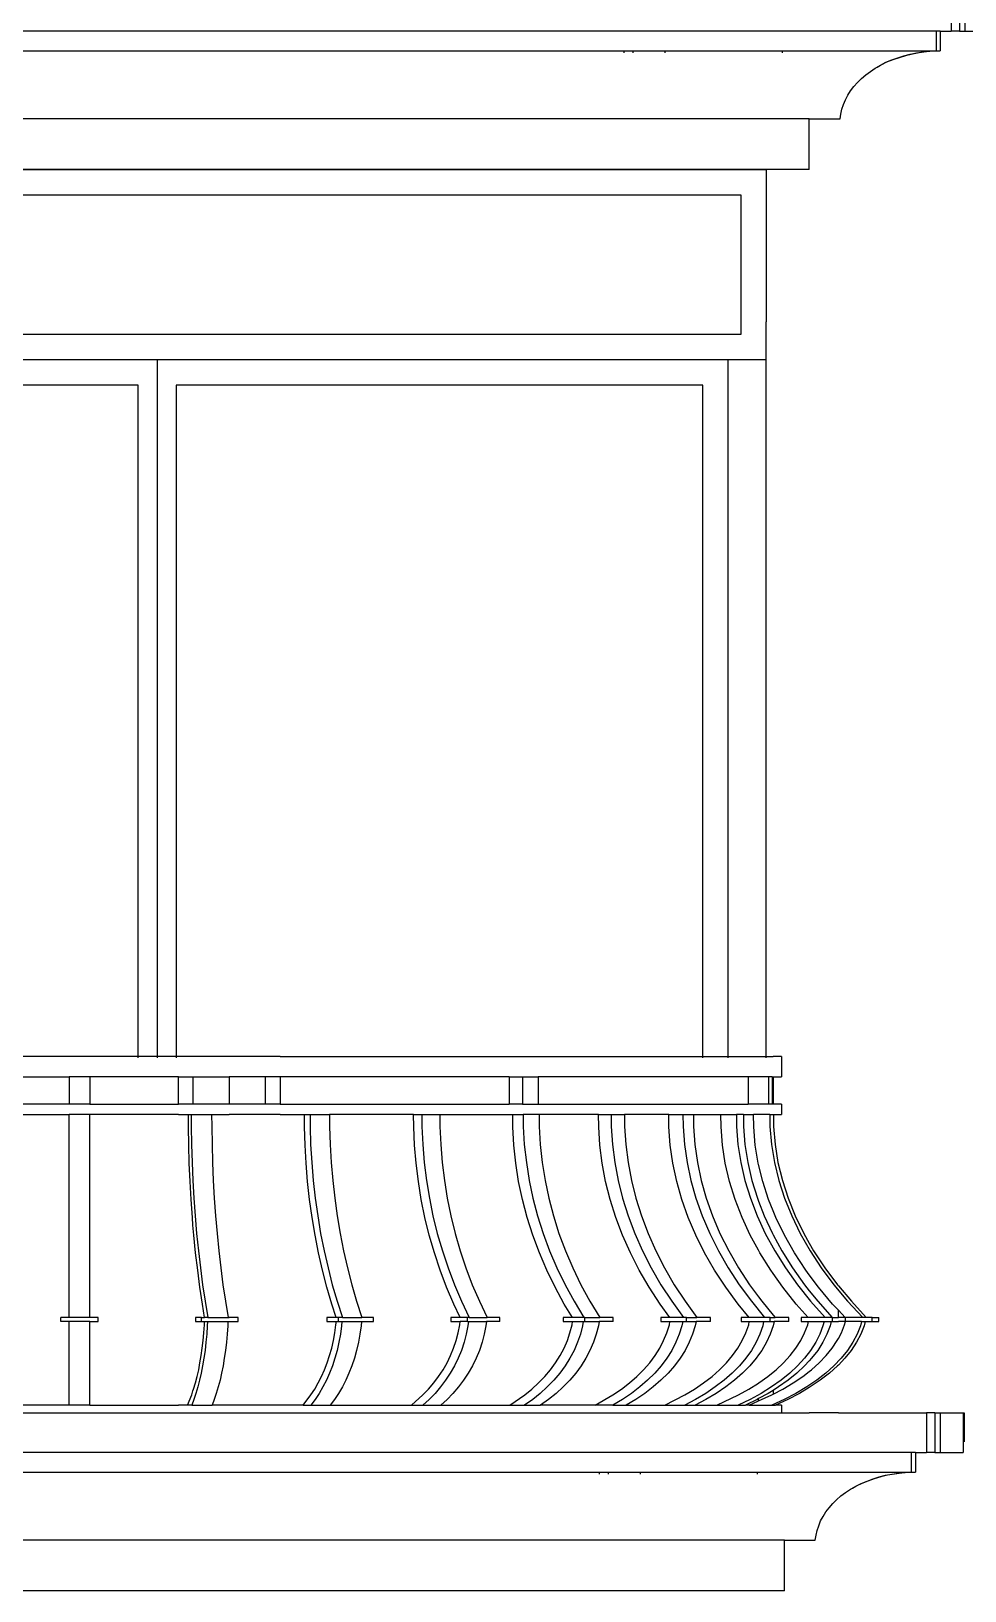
# Model space of a CAD drawing. Header units: inches. Extents: x -2812 to 9774, y -15726 to -746.
# Drawn here: x 3278.6 to 3352.2, y -9245.2 to -9122.3 of the extents above; entities that cross this region are included whole.
import ezdxf

# ---------------------------------------------------------------- set-up
doc = ezdxf.new("R2010")
doc.units = ezdxf.units.IN
doc.header["$LTSCALE"] = 17
doc.header["$MEASUREMENT"] = 0
doc.layers.add('OUTLINE', color=1, linetype='Continuous', lineweight=25)

# ---------------------------------------------------------------- blocks, each defined once
blk = doc.blocks.new('DFDFD')
at = {"layer": 'OUTLINE', "color": 143, "true_color": 0x7aafdf}
for p, q in [((-7795, -3309), (-7699, -3309)), ((-7795, -3321), (-7795, -3309)), ((-7699, -3309), (-7699, -3321)), ((-7793, -3311), (-7701, -3311)), ((-7793, -3322), (-7793, -3311)), ((-7701, -3311), (-7701, -3322)), ((-7701, -3322), (-7793, -3322)), ((-7702, -3324), (-7795, -3324)), ((-7699, -3324), (-7795, -3324)), ((-7792, -3324), (-7792, -3379)), ((-7747, -3324), (-7747, -3379)), ((-7702, -3379), (-7702, -3324)), ((-7748.5, -3326), (-7795, -3326)), ((-7775.5, -3326), (-7790, -3326)), ((-7790, -3326), (-7790, -3379)), ((-7748.5, -3379), (-7748.5, -3326)), ((-7704, -3326), (-7745.5, -3326)), ((-7745.5, -3326), (-7745.5, -3379)), ((-7704, -3379), (-7704, -3326))]:
    blk.add_line(p, q, dxfattribs=at)
at = {"layer": 'OUTLINE', "color": 7}
for p, q in [((-7795, -3321), (-7795, -3379)), ((-7699, -3379), (-7699, -3321))]:
    blk.add_line(p, q, dxfattribs=at)
blk = doc.blocks.new('fdfdgfddf')
for p, q in [((-3138.79, -2792.92), (-3176.5, -2792.92)), ((-3137.65, -2792.92), (-3138.79, -2792.92)), ((-3134.79, -2792.92), (-3137.65, -2792.92)), ((-3131.93, -2792.92), (-3134.79, -2792.92)), ((-3130.79, -2792.92), (-3131.93, -2792.92)), ((-3130.79, -2792.92), (-3093.08, -2792.92)), ((-3093.08, -2792.92), (-3091.94, -2792.92)), ((-3091.27, -2792.92), (-3091.94, -2792.92)), ((-3091.27, -2792.92), (-3091.27, -2794.54)), ((-3176.5, -2794.54), (-3147.41, -2794.54)), ((-3147.41, -2794.54), (-3147.41, -2796.68)), ((-3145.78, -2794.54), (-3147.41, -2794.54)), ((-3145.78, -2794.54), (-3145.78, -2796.68)), ((-3138.79, -2794.54), (-3145.78, -2794.54)), ((-3138.79, -2796.68), (-3138.79, -2794.54)), ((-3138.79, -2794.54), (-3137.65, -2794.54)), ((-3137.65, -2794.54), (-3137.65, -2796.68)), ((-3137.65, -2794.54), (-3134.79, -2794.54)), ((-3134.79, -2794.54), (-3134.79, -2796.68)), ((-3131.93, -2794.54), (-3134.79, -2794.54)), ((-3131.93, -2796.68), (-3131.93, -2794.54)), ((-3130.79, -2794.54), (-3131.93, -2794.54)), ((-3130.79, -2794.54), (-3130.79, -2796.68)), ((-3112.74, -2794.54), (-3130.79, -2794.54)), ((-3112.74, -2794.54), (-3112.74, -2796.68)), ((-3112.74, -2794.54), (-3111.69, -2794.54)), ((-3111.69, -2794.54), (-3111.69, -2796.68)), ((-3111.69, -2794.54), (-3110.44, -2794.54)), ((-3110.44, -2794.54), (-3110.44, -2796.68)), ((-3093.91, -2794.54), (-3110.44, -2794.54)), ((-3093.91, -2794.54), (-3093.91, -2796.68)), ((-3092.3, -2794.54), (-3093.91, -2794.54)), ((-3092.3, -2794.54), (-3092.3, -2796.68)), ((-3092.02, -2794.54), (-3092.3, -2794.54)), ((-3092.02, -2794.54), (-3092.02, -2796.68)), ((-3092.02, -2794.54), (-3091.94, -2794.54)), ((-3091.94, -2794.54), (-3091.94, -2796.68)), ((-3091.94, -2794.54), (-3091.27, -2794.54)), ((-3147.41, -2796.68), (-3176.5, -2796.68)), ((-3145.78, -2796.68), (-3147.41, -2796.68)), ((-3145.78, -2796.68), (-3138.79, -2796.68)), ((-3137.65, -2796.68), (-3138.79, -2796.68)), ((-3134.79, -2796.68), (-3137.65, -2796.68)), ((-3131.93, -2796.68), (-3134.79, -2796.68)), ((-3130.79, -2796.68), (-3131.93, -2796.68)), ((-3130.79, -2796.68), (-3112.74, -2796.68)), ((-3111.69, -2796.68), (-3112.74, -2796.68)), ((-3111.69, -2796.68), (-3110.44, -2796.68)), ((-3110.44, -2796.68), (-3093.91, -2796.68)), ((-3092.3, -2796.68), (-3093.91, -2796.68)), ((-3092.02, -2796.68), (-3092.3, -2796.68)), ((-3091.94, -2796.68), (-3092.02, -2796.68)), ((-3091.27, -2796.68), (-3091.94, -2796.68)), ((-3091.27, -2796.68), (-3091.27, -2797.5)), ((-3155.19, -2797.5), (-3147.41, -2797.5)), ((-3147.41, -2813.49), (-3147.41, -2797.5)), ((-3145.78, -2797.5), (-3147.41, -2797.5)), ((-3145.78, -2813.49), (-3145.78, -2797.5)), ((-3138.79, -2797.5), (-3145.78, -2797.5)), ((-3138.79, -2797.5), (-3138.01, -2797.5)), ((-3138.01, -2798.47), (-3138.01, -2797.5)), ((-3138.01, -2797.5), (-3137.78, -2797.5)), ((-3137.98, -2799.91), (-3138.01, -2798.47)), ((-3137.78, -2797.5), (-3137.78, -2798.45)), ((-3137.78, -2797.5), (-3136.18, -2797.5)), ((-3137.78, -2798.45), (-3137.76, -2799.87)), ((-3136.18, -2797.5), (-3136.17, -2798.45)), ((-3136.18, -2797.5), (-3134.79, -2797.5)), ((-3136.17, -2798.45), (-3136.15, -2799.87)), ((-3131.93, -2797.5), (-3134.79, -2797.5)), ((-3130.79, -2797.5), (-3131.93, -2797.5)), ((-3130.79, -2797.5), (-3128.86, -2797.5)), ((-3128.86, -2798.47), (-3128.86, -2797.5)), ((-3128.86, -2797.5), (-3128.42, -2797.5)), ((-3128.82, -2799.91), (-3128.86, -2798.47)), ((-3128.42, -2797.5), (-3128.42, -2798.45)), ((-3128.42, -2797.5), (-3126.89, -2797.5)), ((-3128.42, -2798.45), (-3128.38, -2799.87)), ((-3126.89, -2797.5), (-3126.88, -2798.45)), ((-3120.26, -2797.5), (-3126.89, -2797.5)), ((-3126.88, -2798.45), (-3126.84, -2799.87)), ((-3120.25, -2798.47), (-3120.26, -2797.5)), ((-3120.26, -2797.5), (-3119.61, -2797.5)), ((-3120.19, -2799.91), (-3120.25, -2798.47)), ((-3119.61, -2797.5), (-3119.61, -2798.45)), ((-3119.61, -2797.5), (-3118.2, -2797.5)), ((-3119.61, -2798.45), (-3119.54, -2799.87)), ((-3118.2, -2797.5), (-3118.19, -2798.45)), ((-3118.2, -2797.5), (-3112.45, -2797.5)), ((-3118.19, -2798.45), (-3118.13, -2799.87)), ((-3112.45, -2798.47), (-3112.45, -2797.5)), ((-3112.45, -2797.5), (-3111.62, -2797.5)), ((-3112.37, -2799.91), (-3112.45, -2798.47)), ((-3111.62, -2797.5), (-3111.62, -2798.45)), ((-3110.37, -2797.5), (-3111.62, -2797.5)), ((-3111.62, -2798.45), (-3111.54, -2799.87)), ((-3110.37, -2797.5), (-3110.36, -2798.45)), ((-3105.69, -2797.5), (-3110.37, -2797.5)), ((-3110.36, -2798.45), (-3110.29, -2799.87)), ((-3105.68, -2798.47), (-3105.69, -2797.5)), ((-3105.69, -2797.5), (-3104.69, -2797.5)), ((-3105.58, -2799.91), (-3105.68, -2798.47)), ((-3104.69, -2797.5), (-3104.69, -2798.45)), ((-3104.69, -2797.5), (-3103.64, -2797.5)), ((-3104.69, -2798.45), (-3104.59, -2799.87)), ((-3103.64, -2797.5), (-3103.64, -2798.45)), ((-3100.16, -2797.5), (-3103.64, -2797.5)), ((-3103.64, -2798.45), (-3103.54, -2799.87)), ((-3100.15, -2798.47), (-3100.16, -2797.5)), ((-3100.16, -2797.5), (-3099.04, -2797.5)), ((-3100.05, -2799.91), (-3100.15, -2798.47)), ((-3099.04, -2797.5), (-3099.03, -2798.45)), ((-3099.04, -2797.5), (-3098.22, -2797.5)), ((-3099.03, -2798.45), (-3098.92, -2799.87)), ((-3098.22, -2797.5), (-3098.22, -2798.45)), ((-3098.22, -2797.5), (-3096.05, -2797.5)), ((-3098.22, -2798.45), (-3098.11, -2799.87)), ((-3096.04, -2798.47), (-3096.05, -2797.5)), ((-3096.05, -2797.5), (-3094.83, -2797.5)), ((-3095.92, -2799.91), (-3096.04, -2798.47)), ((-3094.83, -2797.5), (-3094.82, -2798.45)), ((-3094.27, -2797.5), (-3094.83, -2797.5)), ((-3094.82, -2798.45), (-3094.71, -2799.87)), ((-3094.27, -2797.5), (-3094.26, -2798.45)), ((-3094.27, -2797.5), (-3093.47, -2797.5)), ((-3094.26, -2798.45), (-3094.15, -2799.87)), ((-3093.46, -2798.47), (-3093.47, -2797.5)), ((-3092.19, -2797.5), (-3093.47, -2797.5)), ((-3093.34, -2799.91), (-3093.46, -2798.47)), ((-3092.19, -2797.5), (-3092.19, -2798.45)), ((-3092.19, -2797.5), (-3091.91, -2797.5)), ((-3092.19, -2798.45), (-3092.06, -2799.87)), ((-3091.91, -2797.5), (-3091.27, -2797.5)), ((-3091.91, -2797.5), (-3091.9, -2798.45)), ((-3091.9, -2798.45), (-3091.78, -2799.87)), ((-3137.76, -2799.87), (-3137.72, -2801.29)), ((-3136.15, -2799.87), (-3136.11, -2801.29)), ((-3128.38, -2799.87), (-3128.29, -2801.29)), ((-3126.84, -2799.87), (-3126.76, -2801.29)), ((-3119.54, -2799.87), (-3119.43, -2801.29)), ((-3118.13, -2799.87), (-3118.01, -2801.29)), ((-3111.54, -2799.87), (-3111.38, -2801.29)), ((-3110.29, -2799.87), (-3110.13, -2801.29)), ((-3104.59, -2799.87), (-3104.41, -2801.29)), ((-3103.54, -2799.87), (-3103.36, -2801.29)), ((-3098.92, -2799.87), (-3098.72, -2801.29)), ((-3098.11, -2799.87), (-3097.9, -2801.29)), ((-3094.71, -2799.87), (-3094.48, -2801.29)), ((-3094.15, -2799.87), (-3093.93, -2801.29)), ((-3092.06, -2799.87), (-3091.83, -2801.29)), ((-3091.78, -2799.87), (-3091.55, -2801.29)), ((-3137.94, -2801.34), (-3137.98, -2799.91)), ((-3128.74, -2801.34), (-3128.82, -2799.91)), ((-3120.07, -2801.34), (-3120.19, -2799.91)), ((-3112.21, -2801.34), (-3112.37, -2799.91)), ((-3105.4, -2801.34), (-3105.58, -2799.91)), ((-3099.84, -2801.34), (-3100.05, -2799.91)), ((-3095.7, -2801.34), (-3095.92, -2799.91)), ((-3093.1, -2801.34), (-3093.34, -2799.91)), ((-3137.88, -2802.77), (-3137.94, -2801.34)), ((-3137.72, -2801.29), (-3137.66, -2802.7)), ((-3136.11, -2801.29), (-3136.05, -2802.7)), ((-3128.62, -2802.77), (-3128.74, -2801.34)), ((-3128.29, -2801.29), (-3128.18, -2802.7)), ((-3126.76, -2801.29), (-3126.64, -2802.7)), ((-3119.89, -2802.77), (-3120.07, -2801.34)), ((-3119.43, -2801.29), (-3119.25, -2802.7)), ((-3118.01, -2801.29), (-3117.84, -2802.7)), ((-3111.99, -2802.77), (-3112.21, -2801.34)), ((-3111.38, -2801.29), (-3111.16, -2802.7)), ((-3110.13, -2801.29), (-3109.91, -2802.7)), ((-3105.13, -2802.77), (-3105.4, -2801.34)), ((-3104.41, -2801.29), (-3104.14, -2802.7)), ((-3103.36, -2801.29), (-3103.09, -2802.7)), ((-3099.53, -2802.77), (-3099.84, -2801.34)), ((-3098.72, -2801.29), (-3098.42, -2802.7)), ((-3097.9, -2801.29), (-3097.6, -2802.7)), ((-3095.36, -2802.77), (-3095.7, -2801.34)), ((-3094.48, -2801.29), (-3094.16, -2802.7)), ((-3093.93, -2801.29), (-3093.6, -2802.7)), ((-3093.08, -2801.44), (-3093.1, -2801.34)), ((-3092.75, -2802.77), (-3093.08, -2801.44)), ((-3091.83, -2801.29), (-3091.49, -2802.7)), ((-3091.55, -2801.29), (-3091.2, -2802.7)), ((-3137.8, -2804.2), (-3137.88, -2802.77)), ((-3137.66, -2802.7), (-3137.58, -2804.1)), ((-3136.05, -2802.7), (-3135.97, -2804.1)), ((-3128.46, -2804.2), (-3128.62, -2802.77)), ((-3128.18, -2802.7), (-3128.02, -2804.1)), ((-3126.64, -2802.7), (-3126.48, -2804.1)), ((-3119.66, -2804.2), (-3119.89, -2802.77)), ((-3119.25, -2802.7), (-3119.02, -2804.1)), ((-3117.84, -2802.7), (-3117.61, -2804.1)), ((-3111.69, -2804.2), (-3111.99, -2802.77)), ((-3111.16, -2802.7), (-3110.86, -2804.1)), ((-3109.91, -2802.7), (-3109.61, -2804.1)), ((-3104.77, -2804.2), (-3105.13, -2802.77)), ((-3104.14, -2802.7), (-3103.79, -2804.1)), ((-3103.09, -2802.7), (-3102.74, -2804.1)), ((-3099.13, -2804.2), (-3099.53, -2802.77)), ((-3098.42, -2802.7), (-3098.02, -2804.1)), ((-3097.6, -2802.7), (-3097.2, -2804.1)), ((-3094.93, -2804.2), (-3095.36, -2802.77)), ((-3094.16, -2802.7), (-3093.72, -2804.1)), ((-3093.6, -2802.7), (-3093.16, -2804.1)), ((-3092.29, -2804.2), (-3092.75, -2802.77)), ((-3091.49, -2802.7), (-3091.03, -2804.1)), ((-3091.2, -2802.7), (-3090.75, -2804.1)), ((-3137.7, -2805.61), (-3137.8, -2804.2)), ((-3137.58, -2804.1), (-3137.48, -2805.49)), ((-3135.97, -2804.1), (-3135.87, -2805.49)), ((-3128.26, -2805.61), (-3128.46, -2804.2)), ((-3128.02, -2804.1), (-3127.82, -2805.49)), ((-3126.48, -2804.1), (-3126.29, -2805.49)), ((-3119.37, -2805.61), (-3119.66, -2804.2)), ((-3119.02, -2804.1), (-3118.74, -2805.49)), ((-3117.61, -2804.1), (-3117.32, -2805.49)), ((-3111.31, -2805.61), (-3111.69, -2804.2)), ((-3110.86, -2804.1), (-3110.5, -2805.49)), ((-3109.61, -2804.1), (-3109.25, -2805.49)), ((-3104.33, -2805.61), (-3104.77, -2804.2)), ((-3103.79, -2804.1), (-3103.35, -2805.49)), ((-3102.74, -2804.1), (-3102.3, -2805.49)), ((-3098.62, -2805.61), (-3099.13, -2804.2)), ((-3098.02, -2804.1), (-3097.52, -2805.49)), ((-3097.2, -2804.1), (-3096.71, -2805.49)), ((-3094.38, -2805.61), (-3094.93, -2804.2)), ((-3093.72, -2804.1), (-3093.19, -2805.49)), ((-3093.16, -2804.1), (-3093.08, -2804.33)), ((-3093.08, -2804.33), (-3092.63, -2805.49)), ((-3091.94, -2805.08), (-3092.29, -2804.2)), ((-3091.03, -2804.1), (-3090.47, -2805.49)), ((-3090.75, -2804.1), (-3090.19, -2805.49)), ((-3137.65, -2806.23), (-3137.7, -2805.61)), ((-3137.48, -2805.49), (-3137.36, -2806.87)), ((-3135.87, -2805.49), (-3135.75, -2806.87)), ((-3128.02, -2807.01), (-3128.26, -2805.61)), ((-3127.82, -2805.49), (-3127.59, -2806.87)), ((-3126.29, -2805.49), (-3126.06, -2806.87)), ((-3119.03, -2807.01), (-3119.37, -2805.61)), ((-3118.74, -2805.49), (-3118.4, -2806.87)), ((-3117.32, -2805.49), (-3116.98, -2806.87)), ((-3110.87, -2807.01), (-3111.31, -2805.61)), ((-3110.5, -2805.49), (-3110.06, -2806.87)), ((-3109.25, -2805.49), (-3108.81, -2806.87)), ((-3103.8, -2807.01), (-3104.33, -2805.61)), ((-3103.35, -2805.49), (-3102.83, -2806.87)), ((-3102.3, -2805.49), (-3101.78, -2806.87)), ((-3098.03, -2807.01), (-3098.62, -2805.61)), ((-3097.52, -2805.49), (-3096.93, -2806.87)), ((-3096.71, -2805.49), (-3096.12, -2806.87)), ((-3093.73, -2807.01), (-3094.38, -2805.61)), ((-3093.19, -2805.49), (-3092.55, -2806.87)), ((-3092.63, -2805.49), (-3091.99, -2806.87)), ((-3091.72, -2805.61), (-3091.94, -2805.08)), ((-3091.04, -2807.01), (-3091.72, -2805.61)), ((-3090.47, -2805.49), (-3089.8, -2806.87)), ((-3090.19, -2805.49), (-3089.52, -2806.87)), ((-3137.58, -2807.01), (-3137.65, -2806.23)), ((-3137.44, -2808.39), (-3137.58, -2807.01)), ((-3137.36, -2806.87), (-3137.22, -2808.24)), ((-3135.75, -2806.87), (-3135.62, -2808.24)), ((-3127.75, -2808.39), (-3128.02, -2807.01)), ((-3127.59, -2806.87), (-3127.32, -2808.24)), ((-3126.06, -2806.87), (-3125.79, -2808.24)), ((-3118.63, -2808.39), (-3119.03, -2807.01)), ((-3118.4, -2806.87), (-3118, -2808.24)), ((-3116.98, -2806.87), (-3116.59, -2808.24)), ((-3110.35, -2808.39), (-3110.87, -2807.01)), ((-3110.06, -2806.87), (-3109.55, -2808.24)), ((-3108.81, -2806.87), (-3108.3, -2808.24)), ((-3103.18, -2808.39), (-3103.8, -2807.01)), ((-3102.83, -2806.87), (-3102.23, -2808.24)), ((-3101.78, -2806.87), (-3101.18, -2808.24)), ((-3097.33, -2808.39), (-3098.03, -2807.01)), ((-3096.93, -2806.87), (-3096.25, -2808.24)), ((-3096.12, -2806.87), (-3095.43, -2808.24)), ((-3093.08, -2808.2), (-3093.73, -2807.01)), ((-3092.55, -2806.87), (-3091.8, -2808.24)), ((-3091.99, -2806.87), (-3091.94, -2806.97)), ((-3091.94, -2806.97), (-3091.25, -2808.24)), ((-3090.25, -2808.39), (-3091.04, -2807.01)), ((-3089.8, -2806.87), (-3089.02, -2808.24)), ((-3089.52, -2806.87), (-3089.08, -2807.64)), ((-3137.28, -2809.76), (-3137.44, -2808.39)), ((-3137.22, -2808.24), (-3137.07, -2809.58)), ((-3135.62, -2808.24), (-3135.46, -2809.58)), ((-3127.44, -2809.76), (-3127.75, -2808.39)), ((-3127.32, -2808.24), (-3127.01, -2809.58)), ((-3125.79, -2808.24), (-3125.48, -2809.58)), ((-3118.17, -2809.76), (-3118.63, -2808.39)), ((-3118, -2808.24), (-3117.55, -2809.58)), ((-3116.59, -2808.24), (-3116.14, -2809.58)), ((-3109.77, -2809.76), (-3110.35, -2808.39)), ((-3109.55, -2808.24), (-3108.97, -2809.58)), ((-3108.3, -2808.24), (-3107.72, -2809.58)), ((-3102.49, -2809.76), (-3103.18, -2808.39)), ((-3102.23, -2808.24), (-3101.54, -2809.58)), ((-3101.18, -2808.24), (-3100.49, -2809.58)), ((-3096.54, -2809.76), (-3097.33, -2808.39)), ((-3096.25, -2808.24), (-3095.47, -2809.58)), ((-3095.43, -2808.24), (-3094.66, -2809.58)), ((-3092.98, -2808.39), (-3093.08, -2808.2)), ((-3092.12, -2809.76), (-3092.98, -2808.39)), ((-3091.8, -2808.24), (-3090.96, -2809.58)), ((-3091.25, -2808.24), (-3090.4, -2809.58)), ((-3089.36, -2809.76), (-3090.25, -2808.39)), ((-3089.08, -2807.64), (-3088.74, -2808.24)), ((-3089.02, -2808.24), (-3088.14, -2809.58)), ((-3088.74, -2808.24), (-3087.85, -2809.58)), ((-3137.07, -2809.58), (-3136.89, -2810.91)), ((-3135.46, -2809.58), (-3135.29, -2810.91)), ((-3127.01, -2809.58), (-3126.67, -2810.91)), ((-3125.48, -2809.58), (-3125.13, -2810.91)), ((-3117.55, -2809.58), (-3117.05, -2810.91)), ((-3116.14, -2809.58), (-3115.64, -2810.91)), ((-3108.97, -2809.58), (-3108.33, -2810.91)), ((-3107.72, -2809.58), (-3107.08, -2810.91)), ((-3101.54, -2809.58), (-3100.77, -2810.91)), ((-3100.49, -2809.58), (-3099.72, -2810.91)), ((-3095.47, -2809.58), (-3094.6, -2810.91)), ((-3094.66, -2809.58), (-3093.79, -2810.91)), ((-3090.96, -2809.58), (-3090.02, -2810.91)), ((-3090.4, -2809.58), (-3089.46, -2810.91)), ((-3088.14, -2809.58), (-3087.15, -2810.91)), ((-3087.85, -2809.58), (-3086.87, -2810.91)), ((-3137.11, -2811.1), (-3137.28, -2809.76)), ((-3136.89, -2810.91), (-3136.7, -2812.21)), ((-3135.29, -2810.91), (-3135.09, -2812.21)), ((-3127.09, -2811.1), (-3127.44, -2809.76)), ((-3126.67, -2810.91), (-3126.29, -2812.21)), ((-3125.13, -2810.91), (-3124.76, -2812.21)), ((-3117.66, -2811.1), (-3118.17, -2809.76)), ((-3117.05, -2810.91), (-3116.5, -2812.21)), ((-3115.64, -2810.91), (-3115.08, -2812.21)), ((-3109.11, -2811.1), (-3109.77, -2809.76)), ((-3108.33, -2810.91), (-3107.62, -2812.21)), ((-3107.08, -2810.91), (-3106.37, -2812.21)), ((-3101.71, -2811.1), (-3102.49, -2809.76)), ((-3100.77, -2810.91), (-3099.92, -2812.21)), ((-3099.72, -2810.91), (-3098.87, -2812.21)), ((-3095.66, -2811.1), (-3096.54, -2809.76)), ((-3094.6, -2810.91), (-3093.64, -2812.21)), ((-3093.79, -2810.91), (-3093.08, -2811.87)), ((-3091.94, -2810.02), (-3092.12, -2809.76)), ((-3091.16, -2811.1), (-3091.94, -2810.02)), ((-3090.02, -2810.91), (-3088.98, -2812.21)), ((-3089.46, -2810.91), (-3089.08, -2811.38)), ((-3089.08, -2810.13), (-3089.36, -2809.76)), ((-3088.35, -2811.1), (-3089.08, -2810.13)), ((-3087.15, -2810.91), (-3086.06, -2812.21)), ((-3086.87, -2810.91), (-3086.79, -2811)), ((-3136.91, -2812.43), (-3137.11, -2811.1)), ((-3126.7, -2812.43), (-3127.09, -2811.1)), ((-3117.1, -2812.43), (-3117.66, -2811.1)), ((-3108.39, -2812.43), (-3109.11, -2811.1)), ((-3100.84, -2812.43), (-3101.71, -2811.1)), ((-3094.69, -2812.43), (-3095.66, -2811.1)), ((-3093.08, -2811.87), (-3092.83, -2812.21)), ((-3090.11, -2812.43), (-3091.16, -2811.1)), ((-3089.08, -2811.38), (-3088.42, -2812.21)), ((-3087.25, -2812.43), (-3088.35, -2811.1)), ((-3086.79, -2811), (-3085.77, -2812.21)), ((-3136.74, -2813.49), (-3136.91, -2812.43)), ((-3136.7, -2812.21), (-3136.49, -2813.49)), ((-3135.09, -2812.21), (-3134.88, -2813.49)), ((-3126.36, -2813.49), (-3126.7, -2812.43)), ((-3126.29, -2812.21), (-3125.88, -2813.49)), ((-3124.76, -2812.21), (-3124.34, -2813.49)), ((-3116.6, -2813.49), (-3117.1, -2812.43)), ((-3116.5, -2812.21), (-3115.89, -2813.49)), ((-3115.08, -2812.21), (-3114.48, -2813.49)), ((-3107.74, -2813.49), (-3108.39, -2812.43)), ((-3107.62, -2812.21), (-3106.84, -2813.49)), ((-3106.37, -2812.21), (-3105.59, -2813.49)), ((-3100.07, -2813.49), (-3100.84, -2812.43)), ((-3099.92, -2812.21), (-3099, -2813.49)), ((-3098.87, -2812.21), (-3097.95, -2813.49)), ((-3093.82, -2813.49), (-3094.69, -2812.43)), ((-3093.64, -2812.21), (-3092.6, -2813.49)), ((-3092.83, -2812.21), (-3091.94, -2813.3)), ((-3091.94, -2813.3), (-3091.78, -2813.49)), ((-3089.16, -2813.49), (-3090.11, -2812.43)), ((-3088.98, -2812.21), (-3087.84, -2813.49)), ((-3088.42, -2812.21), (-3087.28, -2813.49)), ((-3086.79, -2812.91), (-3087.25, -2812.43)), ((-3086.79, -2813.49), (-3086.79, -2812.91)), ((-3086.25, -2813.49), (-3086.79, -2812.91)), ((-3086.06, -2812.21), (-3084.87, -2813.49)), ((-3085.77, -2812.21), (-3084.59, -2813.49)), ((-3147.41, -2813.49), (-3148.07, -2813.49)), ((-3148.07, -2813.82), (-3148.07, -2813.49)), ((-3147.41, -2813.82), (-3148.07, -2813.82)), ((-3145.78, -2813.49), (-3147.41, -2813.49)), ((-3145.78, -2813.82), (-3147.41, -2813.82)), ((-3147.41, -2820.39), (-3147.41, -2813.82)), ((-3145.13, -2813.49), (-3145.78, -2813.49)), ((-3145.78, -2813.82), (-3145.13, -2813.82)), ((-3145.78, -2820.39), (-3145.78, -2813.82)), ((-3145.13, -2813.82), (-3145.13, -2813.49)), ((-3137.44, -2813.49), (-3137.44, -2813.82)), ((-3136.98, -2813.49), (-3137.44, -2813.49)), ((-3137.44, -2813.82), (-3136.98, -2813.82)), ((-3136.98, -2813.82), (-3136.98, -2813.49)), ((-3136.98, -2813.49), (-3136.74, -2813.49)), ((-3136.98, -2813.82), (-3136.73, -2813.82)), ((-3136.79, -2814.69), (-3136.75, -2814.07)), ((-3136.75, -2814.07), (-3136.73, -2813.82)), ((-3136.49, -2813.49), (-3136.74, -2813.49)), ((-3136.73, -2813.82), (-3136.51, -2813.82)), ((-3136.52, -2814.15), (-3136.57, -2814.81)), ((-3136.51, -2813.82), (-3136.52, -2814.15)), ((-3136.51, -2813.82), (-3134.9, -2813.82)), ((-3136.49, -2813.49), (-3134.88, -2813.49)), ((-3134.91, -2814.15), (-3134.96, -2814.81)), ((-3134.9, -2813.82), (-3134.91, -2814.15)), ((-3134.9, -2813.82), (-3134.79, -2813.82)), ((-3134.88, -2813.49), (-3134.79, -2813.49)), ((-3134.09, -2813.49), (-3134.79, -2813.49)), ((-3134.79, -2813.82), (-3134.09, -2813.82)), ((-3134.09, -2813.82), (-3134.09, -2813.49)), ((-3127.09, -2813.49), (-3127.09, -2813.82)), ((-3126.36, -2813.49), (-3127.09, -2813.49)), ((-3127.09, -2813.82), (-3126.35, -2813.82)), ((-3126.46, -2814.69), (-3126.38, -2814.07)), ((-3126.38, -2814.07), (-3126.35, -2813.82)), ((-3126.19, -2813.49), (-3126.36, -2813.49)), ((-3126.35, -2813.82), (-3126.19, -2813.82)), ((-3126.19, -2813.82), (-3126.19, -2813.49)), ((-3125.88, -2813.49), (-3126.19, -2813.49)), ((-3126.19, -2813.82), (-3125.91, -2813.82)), ((-3125.94, -2814.15), (-3126.03, -2814.81)), ((-3125.91, -2813.82), (-3125.94, -2814.15)), ((-3125.91, -2813.82), (-3124.37, -2813.82)), ((-3125.88, -2813.49), (-3124.34, -2813.49)), ((-3124.4, -2814.15), (-3124.49, -2814.81)), ((-3124.37, -2813.82), (-3124.4, -2814.15)), ((-3124.37, -2813.82), (-3123.43, -2813.82)), ((-3123.43, -2813.49), (-3124.34, -2813.49)), ((-3123.43, -2813.82), (-3123.43, -2813.49)), ((-3117.34, -2813.49), (-3117.34, -2813.82)), ((-3116.6, -2813.49), (-3117.34, -2813.49)), ((-3117.34, -2813.82), (-3116.59, -2813.82)), ((-3116.75, -2814.69), (-3116.62, -2814.07)), ((-3116.62, -2814.07), (-3116.59, -2813.82)), ((-3116.02, -2813.49), (-3116.6, -2813.49)), ((-3116.02, -2813.82), (-3116.59, -2813.82)), ((-3115.98, -2814.15), (-3116.11, -2814.81)), ((-3116.02, -2813.82), (-3116.02, -2813.49)), ((-3115.89, -2813.49), (-3116.02, -2813.49)), ((-3116.02, -2813.82), (-3115.94, -2813.82)), ((-3115.94, -2813.82), (-3115.98, -2814.15)), ((-3115.94, -2813.82), (-3114.52, -2813.82)), ((-3115.89, -2813.49), (-3114.48, -2813.49)), ((-3114.57, -2814.15), (-3114.7, -2814.81)), ((-3114.52, -2813.82), (-3114.57, -2814.15)), ((-3113.48, -2813.82), (-3114.52, -2813.82)), ((-3113.48, -2813.49), (-3114.48, -2813.49)), ((-3113.48, -2813.82), (-3113.48, -2813.49)), ((-3108.48, -2813.49), (-3108.48, -2813.82)), ((-3107.74, -2813.49), (-3108.48, -2813.49)), ((-3108.48, -2813.82), (-3107.74, -2813.82)), ((-3107.94, -2814.69), (-3107.78, -2814.07)), ((-3107.78, -2814.07), (-3107.74, -2813.82)), ((-3106.84, -2813.49), (-3107.74, -2813.49)), ((-3107.74, -2813.82), (-3106.9, -2813.82)), ((-3106.95, -2814.15), (-3107.12, -2814.81)), ((-3106.9, -2813.82), (-3106.95, -2814.15)), ((-3106.9, -2813.82), (-3106.78, -2813.82)), ((-3106.78, -2813.49), (-3106.84, -2813.49)), ((-3106.78, -2813.82), (-3106.78, -2813.49)), ((-3106.78, -2813.49), (-3105.59, -2813.49)), ((-3106.78, -2813.82), (-3105.65, -2813.82)), ((-3105.7, -2814.15), (-3105.87, -2814.81)), ((-3105.65, -2813.82), (-3105.7, -2814.15)), ((-3104.53, -2813.82), (-3105.65, -2813.82)), ((-3104.53, -2813.49), (-3105.59, -2813.49)), ((-3104.53, -2813.82), (-3104.53, -2813.49)), ((-3100.77, -2813.49), (-3100.77, -2813.82)), ((-3100.07, -2813.49), (-3100.77, -2813.49)), ((-3100.77, -2813.82), (-3100.06, -2813.82)), ((-3100.31, -2814.69), (-3100.11, -2814.07)), ((-3100.11, -2814.07), (-3100.06, -2813.82)), ((-3099, -2813.49), (-3100.07, -2813.49)), ((-3100.06, -2813.82), (-3099.06, -2813.82)), ((-3099.13, -2814.15), (-3099.33, -2814.81)), ((-3099.06, -2813.82), (-3099.13, -2814.15)), ((-3099.06, -2813.82), (-3098.75, -2813.82)), ((-3098.75, -2813.49), (-3099, -2813.49)), ((-3098.75, -2813.82), (-3098.75, -2813.49)), ((-3098.75, -2813.49), (-3097.95, -2813.49)), ((-3098.75, -2813.82), (-3098.01, -2813.82)), ((-3098.08, -2814.15), (-3098.28, -2814.81)), ((-3098.01, -2813.82), (-3098.08, -2814.15)), ((-3096.86, -2813.82), (-3098.01, -2813.82)), ((-3096.86, -2813.49), (-3097.95, -2813.49)), ((-3096.86, -2813.82), (-3096.86, -2813.49)), ((-3094.45, -2813.49), (-3094.45, -2813.82)), ((-3093.82, -2813.49), (-3094.45, -2813.49)), ((-3094.45, -2813.82), (-3093.81, -2813.82)), ((-3094.08, -2814.69), (-3093.86, -2814.07)), ((-3093.86, -2814.07), (-3093.81, -2813.82)), ((-3092.6, -2813.49), (-3093.82, -2813.49)), ((-3093.81, -2813.82), (-3092.68, -2813.82)), ((-3092.75, -2814.15), (-3092.98, -2814.81)), ((-3092.68, -2813.82), (-3092.75, -2814.15)), ((-3092.68, -2813.82), (-3092.17, -2813.82)), ((-3092.17, -2813.49), (-3092.6, -2813.49)), ((-3092.17, -2813.82), (-3092.17, -2813.49)), ((-3092.17, -2813.49), (-3091.78, -2813.49)), ((-3092.17, -2813.82), (-3091.86, -2813.82)), ((-3091.94, -2814.15), (-3092.16, -2814.81)), ((-3091.86, -2813.82), (-3091.94, -2814.15)), ((-3090.7, -2813.82), (-3091.86, -2813.82)), ((-3090.7, -2813.49), (-3091.78, -2813.49)), ((-3090.7, -2813.82), (-3090.7, -2813.49)), ((-3089.72, -2813.49), (-3089.72, -2813.82)), ((-3089.16, -2813.49), (-3089.72, -2813.49)), ((-3089.72, -2813.82), (-3089.15, -2813.82)), ((-3089.45, -2814.69), (-3089.21, -2814.07)), ((-3089.21, -2814.07), (-3089.15, -2813.82)), ((-3087.84, -2813.49), (-3089.16, -2813.49)), ((-3089.15, -2813.82), (-3087.92, -2813.82)), ((-3088.01, -2814.15), (-3088.25, -2814.81)), ((-3087.92, -2813.82), (-3088.01, -2814.15)), ((-3087.92, -2813.82), (-3087.37, -2813.82)), ((-3087.28, -2813.49), (-3087.84, -2813.49)), ((-3087.45, -2814.15), (-3087.7, -2814.81)), ((-3087.37, -2813.82), (-3087.45, -2814.15)), ((-3087.37, -2813.82), (-3087.25, -2813.82)), ((-3087.25, -2813.49), (-3087.28, -2813.49)), ((-3087.25, -2813.82), (-3087.25, -2813.49)), ((-3087.25, -2813.49), (-3086.79, -2813.49)), ((-3087.25, -2813.82), (-3086.79, -2813.82)), ((-3086.25, -2813.49), (-3086.79, -2813.49)), ((-3086.24, -2813.82), (-3086.79, -2813.82)), ((-3086.55, -2814.69), (-3086.31, -2814.07)), ((-3086.31, -2814.07), (-3086.24, -2813.82)), ((-3086.24, -2813.49), (-3086.25, -2813.49)), ((-3086.24, -2813.82), (-3086.24, -2813.49)), ((-3084.87, -2813.49), (-3086.24, -2813.49)), ((-3086.24, -2813.82), (-3086.24, -2813.82)), ((-3084.96, -2813.82), (-3086.24, -2813.82)), ((-3085.04, -2814.15), (-3085.3, -2814.81)), ((-3084.96, -2813.82), (-3085.04, -2814.15)), ((-3084.76, -2814.15), (-3085.02, -2814.81)), ((-3084.96, -2813.82), (-3084.67, -2813.82)), ((-3084.59, -2813.49), (-3084.87, -2813.49)), ((-3084.67, -2813.82), (-3084.76, -2814.15)), ((-3084.67, -2813.82), (-3084.12, -2813.82)), ((-3084.12, -2813.49), (-3084.59, -2813.49)), ((-3084.12, -2813.49), (-3083.61, -2813.49)), ((-3084.12, -2813.82), (-3084.12, -2813.49)), ((-3084.12, -2813.82), (-3083.61, -2813.82)), ((-3083.61, -2813.82), (-3083.61, -2813.49)), ((-3136.92, -2815.91), (-3136.85, -2815.3)), ((-3136.85, -2815.3), (-3136.79, -2814.69)), ((-3136.63, -2815.45), (-3136.7, -2816.09)), ((-3136.57, -2814.81), (-3136.63, -2815.45)), ((-3135.02, -2815.45), (-3135.09, -2816.09)), ((-3134.96, -2814.81), (-3135.02, -2815.45)), ((-3126.71, -2815.91), (-3126.57, -2815.3)), ((-3126.57, -2815.3), (-3126.46, -2814.69)), ((-3126.15, -2815.45), (-3126.29, -2816.09)), ((-3126.03, -2814.81), (-3126.15, -2815.45)), ((-3124.61, -2815.45), (-3124.76, -2816.09)), ((-3124.49, -2814.81), (-3124.61, -2815.45)), ((-3117.11, -2815.91), (-3116.91, -2815.3)), ((-3116.91, -2815.3), (-3116.75, -2814.69)), ((-3116.28, -2815.45), (-3116.5, -2816.09)), ((-3116.11, -2814.81), (-3116.28, -2815.45)), ((-3114.87, -2815.45), (-3115.08, -2816.09)), ((-3114.7, -2814.81), (-3114.87, -2815.45)), ((-3108.41, -2815.91), (-3108.15, -2815.3)), ((-3108.15, -2815.3), (-3107.94, -2814.69)), ((-3107.34, -2815.45), (-3107.62, -2816.09)), ((-3107.12, -2814.81), (-3107.34, -2815.45)), ((-3106.09, -2815.45), (-3106.37, -2816.09)), ((-3105.87, -2814.81), (-3106.09, -2815.45)), ((-3100.87, -2815.91), (-3100.56, -2815.3)), ((-3100.56, -2815.3), (-3100.31, -2814.69)), ((-3099.6, -2815.45), (-3099.92, -2816.09)), ((-3099.33, -2814.81), (-3099.6, -2815.45)), ((-3098.55, -2815.45), (-3098.87, -2816.09)), ((-3098.28, -2814.81), (-3098.55, -2815.45)), ((-3094.71, -2815.91), (-3094.36, -2815.3)), ((-3094.36, -2815.3), (-3094.08, -2814.69)), ((-3093.28, -2815.45), (-3093.65, -2816.09)), ((-3092.98, -2814.81), (-3093.28, -2815.45)), ((-3092.46, -2815.45), (-3092.83, -2816.09)), ((-3092.16, -2814.81), (-3092.46, -2815.45)), ((-3090.14, -2815.91), (-3089.76, -2815.3)), ((-3089.76, -2815.3), (-3089.45, -2814.69)), ((-3088.58, -2815.45), (-3088.98, -2816.09)), ((-3088.25, -2814.81), (-3088.58, -2815.45)), ((-3088.02, -2815.45), (-3088.42, -2816.09)), ((-3087.7, -2814.81), (-3088.02, -2815.45)), ((-3087.28, -2815.91), (-3086.88, -2815.3)), ((-3086.88, -2815.3), (-3086.79, -2815.14)), ((-3086.79, -2815.14), (-3086.55, -2814.69)), ((-3085.64, -2815.45), (-3086.06, -2816.09)), ((-3085.36, -2815.45), (-3085.78, -2816.09)), ((-3085.3, -2814.81), (-3085.64, -2815.45)), ((-3085.02, -2814.81), (-3085.36, -2815.45)), ((-3137.2, -2817.61), (-3137.1, -2817.06)), ((-3137.1, -2817.06), (-3137, -2816.49)), ((-3137, -2816.49), (-3136.92, -2815.91)), ((-3136.79, -2816.71), (-3136.89, -2817.31)), ((-3136.7, -2816.09), (-3136.79, -2816.71)), ((-3135.18, -2816.71), (-3135.28, -2817.31)), ((-3135.09, -2816.09), (-3135.18, -2816.71)), ((-3127.28, -2817.61), (-3127.07, -2817.06)), ((-3127.07, -2817.06), (-3126.88, -2816.49)), ((-3126.88, -2816.49), (-3126.71, -2815.91)), ((-3126.46, -2816.71), (-3126.66, -2817.31)), ((-3126.29, -2816.09), (-3126.46, -2816.71)), ((-3124.93, -2816.71), (-3125.13, -2817.31)), ((-3124.76, -2816.09), (-3124.93, -2816.71)), ((-3117.94, -2817.61), (-3117.63, -2817.06)), ((-3117.63, -2817.06), (-3117.35, -2816.49)), ((-3117.35, -2816.49), (-3117.11, -2815.91)), ((-3116.75, -2816.71), (-3117.04, -2817.31)), ((-3116.5, -2816.09), (-3116.75, -2816.71)), ((-3115.34, -2816.71), (-3115.63, -2817.31)), ((-3115.08, -2816.09), (-3115.34, -2816.71)), ((-3109.48, -2817.61), (-3109.08, -2817.06)), ((-3109.08, -2817.06), (-3108.72, -2816.49)), ((-3108.72, -2816.49), (-3108.41, -2815.91)), ((-3107.94, -2816.71), (-3108.32, -2817.31)), ((-3107.62, -2816.09), (-3107.94, -2816.71)), ((-3106.69, -2816.71), (-3107.07, -2817.31)), ((-3106.37, -2816.09), (-3106.69, -2816.71)), ((-3102.14, -2817.61), (-3101.66, -2817.06)), ((-3101.66, -2817.06), (-3101.24, -2816.49)), ((-3101.24, -2816.49), (-3100.87, -2815.91)), ((-3100.31, -2816.71), (-3100.76, -2817.31)), ((-3099.92, -2816.09), (-3100.31, -2816.71)), ((-3099.26, -2816.71), (-3099.71, -2817.31)), ((-3098.87, -2816.09), (-3099.26, -2816.71)), ((-3096.15, -2817.61), (-3095.61, -2817.06)), ((-3095.61, -2817.06), (-3095.13, -2816.49)), ((-3095.13, -2816.49), (-3094.71, -2815.91)), ((-3094.09, -2816.71), (-3094.59, -2817.31)), ((-3093.65, -2816.09), (-3094.09, -2816.71)), ((-3093.27, -2816.71), (-3093.78, -2817.31)), ((-3093.08, -2816.44), (-3093.27, -2816.71)), ((-3092.83, -2816.09), (-3093.08, -2816.44)), ((-3091.7, -2817.61), (-3091.11, -2817.06)), ((-3091.11, -2817.06), (-3090.59, -2816.49)), ((-3090.59, -2816.49), (-3090.14, -2815.91)), ((-3089.46, -2816.71), (-3090, -2817.31)), ((-3088.98, -2816.09), (-3089.46, -2816.71)), ((-3089.08, -2816.9), (-3089.45, -2817.31)), ((-3088.9, -2816.71), (-3089.08, -2816.9)), ((-3088.91, -2817.61), (-3088.3, -2817.06)), ((-3088.42, -2816.09), (-3088.9, -2816.71)), ((-3088.3, -2817.06), (-3087.75, -2816.49)), ((-3087.75, -2816.49), (-3087.28, -2815.91)), ((-3086.56, -2816.71), (-3087.14, -2817.31)), ((-3086.28, -2816.71), (-3086.79, -2817.24)), ((-3086.06, -2816.09), (-3086.56, -2816.71)), ((-3085.78, -2816.09), (-3086.28, -2816.71)), ((-3137.46, -2818.65), (-3137.32, -2818.14)), ((-3137.32, -2818.14), (-3137.2, -2817.61)), ((-3137.01, -2817.89), (-3137.13, -2818.44)), ((-3136.89, -2817.31), (-3137.01, -2817.89)), ((-3135.4, -2817.89), (-3135.52, -2818.44)), ((-3135.28, -2817.31), (-3135.4, -2817.89)), ((-3127.78, -2818.65), (-3127.52, -2818.14)), ((-3127.52, -2818.14), (-3127.28, -2817.61)), ((-3126.89, -2817.89), (-3127.14, -2818.44)), ((-3126.66, -2817.31), (-3126.89, -2817.89)), ((-3125.36, -2817.89), (-3125.61, -2818.44)), ((-3125.13, -2817.31), (-3125.36, -2817.89)), ((-3118.67, -2818.65), (-3118.29, -2818.14)), ((-3118.29, -2818.14), (-3117.94, -2817.61)), ((-3117.37, -2817.89), (-3117.74, -2818.44)), ((-3117.04, -2817.31), (-3117.37, -2817.89)), ((-3115.96, -2817.89), (-3116.32, -2818.44)), ((-3115.63, -2817.31), (-3115.96, -2817.89)), ((-3110.41, -2818.65), (-3109.93, -2818.14)), ((-3109.93, -2818.14), (-3109.48, -2817.61)), ((-3108.74, -2817.89), (-3109.21, -2818.44)), ((-3108.32, -2817.31), (-3108.74, -2817.89)), ((-3107.49, -2817.89), (-3107.96, -2818.44)), ((-3107.07, -2817.31), (-3107.49, -2817.89)), ((-3103.26, -2818.65), (-3102.67, -2818.14)), ((-3102.67, -2818.14), (-3102.14, -2817.61)), ((-3101.26, -2817.89), (-3101.82, -2818.44)), ((-3100.76, -2817.31), (-3101.26, -2817.89)), ((-3100.21, -2817.89), (-3100.77, -2818.44)), ((-3099.71, -2817.31), (-3100.21, -2817.89)), ((-3097.41, -2818.65), (-3096.75, -2818.14)), ((-3096.75, -2818.14), (-3096.15, -2817.61)), ((-3095.16, -2817.89), (-3095.8, -2818.44)), ((-3094.59, -2817.31), (-3095.16, -2817.89)), ((-3094.35, -2817.89), (-3094.98, -2818.44)), ((-3093.78, -2817.31), (-3094.35, -2817.89)), ((-3093.07, -2818.65), (-3092.35, -2818.14)), ((-3092.35, -2818.14), (-3091.94, -2817.81)), ((-3091.94, -2817.81), (-3091.7, -2817.61)), ((-3090.62, -2817.89), (-3091.31, -2818.44)), ((-3090.06, -2817.89), (-3090.75, -2818.44)), ((-3090, -2817.31), (-3090.62, -2817.89)), ((-3090.35, -2818.65), (-3089.6, -2818.14)), ((-3089.45, -2817.31), (-3090.06, -2817.89)), ((-3089.6, -2818.14), (-3089.08, -2817.74)), ((-3089.08, -2817.74), (-3088.91, -2817.61)), ((-3087.78, -2817.89), (-3088.5, -2818.44)), ((-3087.5, -2817.89), (-3088.22, -2818.44)), ((-3087.14, -2817.31), (-3087.78, -2817.89)), ((-3086.85, -2817.31), (-3087.5, -2817.89)), ((-3086.79, -2817.24), (-3086.85, -2817.31)), ((-3137.75, -2819.58), (-3137.65, -2819.26)), ((-3137.65, -2819.26), (-3137.6, -2819.13)), ((-3137.6, -2819.13), (-3137.46, -2818.65)), ((-3137.42, -2819.48), (-3137.58, -2819.95)), ((-3137.27, -2818.97), (-3137.42, -2819.48)), ((-3137.13, -2818.44), (-3137.27, -2818.97)), ((-3135.81, -2819.48), (-3135.98, -2819.95)), ((-3135.66, -2818.97), (-3135.81, -2819.48)), ((-3135.52, -2818.44), (-3135.66, -2818.97)), ((-3128.36, -2819.58), (-3128.06, -2819.13)), ((-3128.06, -2819.13), (-3127.78, -2818.65)), ((-3127.71, -2819.48), (-3128.03, -2819.95)), ((-3127.41, -2818.97), (-3127.71, -2819.48)), ((-3127.14, -2818.44), (-3127.41, -2818.97)), ((-3126.18, -2819.48), (-3126.49, -2819.95)), ((-3125.88, -2818.97), (-3126.18, -2819.48)), ((-3125.61, -2818.44), (-3125.88, -2818.97)), ((-3119.53, -2819.58), (-3119.08, -2819.13)), ((-3119.08, -2819.13), (-3118.67, -2818.65)), ((-3118.57, -2819.48), (-3119.04, -2819.95)), ((-3118.14, -2818.97), (-3118.57, -2819.48)), ((-3117.74, -2818.44), (-3118.14, -2818.97)), ((-3117.16, -2819.48), (-3117.62, -2819.95)), ((-3116.72, -2818.97), (-3117.16, -2819.48)), ((-3116.32, -2818.44), (-3116.72, -2818.97)), ((-3111.51, -2819.58), (-3110.94, -2819.13)), ((-3110.94, -2819.13), (-3110.41, -2818.65)), ((-3110.28, -2819.48), (-3110.88, -2819.95)), ((-3109.73, -2818.97), (-3110.28, -2819.48)), ((-3109.21, -2818.44), (-3109.73, -2818.97)), ((-3109.03, -2819.48), (-3109.63, -2819.95)), ((-3108.48, -2818.97), (-3109.03, -2819.48)), ((-3107.96, -2818.44), (-3108.48, -2818.97)), ((-3104.56, -2819.58), (-3103.89, -2819.13)), ((-3103.89, -2819.13), (-3103.26, -2818.65)), ((-3103.1, -2819.48), (-3103.81, -2819.95)), ((-3102.44, -2818.97), (-3103.1, -2819.48)), ((-3102.05, -2819.48), (-3102.76, -2819.95)), ((-3101.82, -2818.44), (-3102.44, -2818.97)), ((-3101.39, -2818.97), (-3102.05, -2819.48)), ((-3100.77, -2818.44), (-3101.39, -2818.97)), ((-3098.89, -2819.58), (-3098.13, -2819.13)), ((-3098.13, -2819.13), (-3097.41, -2818.65)), ((-3097.24, -2819.48), (-3098.04, -2819.95)), ((-3096.49, -2818.97), (-3097.24, -2819.48)), ((-3096.42, -2819.48), (-3097.23, -2819.95)), ((-3095.8, -2818.44), (-3096.49, -2818.97)), ((-3095.67, -2818.97), (-3096.42, -2819.48)), ((-3094.98, -2818.44), (-3095.67, -2818.97)), ((-3094.67, -2819.58), (-3093.84, -2819.13)), ((-3093.84, -2819.13), (-3093.08, -2818.66)), ((-3092.88, -2819.48), (-3093.75, -2819.95)), ((-3093.08, -2818.66), (-3093.07, -2818.65)), ((-3092.32, -2819.48), (-3093.08, -2819.89)), ((-3092.06, -2818.97), (-3092.88, -2819.48)), ((-3091.94, -2819.24), (-3092.32, -2819.48)), ((-3091.31, -2818.44), (-3092.06, -2818.97)), ((-3092.03, -2819.58), (-3091.94, -2819.53)), ((-3091.5, -2818.97), (-3091.94, -2819.24)), ((-3091.94, -2819.53), (-3091.16, -2819.13)), ((-3091.94, -2819.24), (-3091.94, -2819.53)), ((-3090.75, -2818.44), (-3091.5, -2818.97)), ((-3091.16, -2819.13), (-3090.35, -2818.65)), ((-3090.15, -2819.48), (-3091.06, -2819.95)), ((-3089.86, -2819.48), (-3090.78, -2819.95)), ((-3089.29, -2818.97), (-3090.15, -2819.48)), ((-3089.08, -2819.01), (-3089.86, -2819.48)), ((-3088.5, -2818.44), (-3089.29, -2818.97)), ((-3089.01, -2818.97), (-3089.08, -2819.01)), ((-3088.22, -2818.44), (-3089.01, -2818.97)), ((-3147.41, -2820.39), (-3155.12, -2820.39)), ((-3145.78, -2820.39), (-3147.41, -2820.39)), ((-3145.78, -2820.39), (-3138.79, -2820.39)), ((-3138.07, -2820.39), (-3138.79, -2820.39)), ((-3138.07, -2820.39), (-3137.75, -2819.58)), ((-3137.75, -2820.39), (-3138.07, -2820.39)), ((-3137.58, -2819.95), (-3137.75, -2820.39)), ((-3137.75, -2820.39), (-3136.15, -2820.39)), ((-3135.98, -2819.95), (-3136.15, -2820.39)), ((-3134.79, -2820.39), (-3136.15, -2820.39)), ((-3131.93, -2820.39), (-3134.79, -2820.39)), ((-3130.79, -2820.39), (-3131.93, -2820.39)), ((-3128.98, -2820.39), (-3130.79, -2820.39)), ((-3128.98, -2820.39), (-3128.36, -2819.58)), ((-3128.98, -2820.39), (-3128.36, -2820.39)), ((-3128.03, -2819.95), (-3128.36, -2820.39)), ((-3128.36, -2820.39), (-3126.83, -2820.39)), ((-3126.49, -2819.95), (-3126.83, -2820.39)), ((-3126.83, -2820.39), (-3120.44, -2820.39)), ((-3120.44, -2820.39), (-3119.53, -2819.58)), ((-3120.44, -2820.39), (-3119.53, -2820.39)), ((-3119.04, -2819.95), (-3119.53, -2820.39)), ((-3119.53, -2820.39), (-3118.12, -2820.39)), ((-3117.62, -2819.95), (-3118.12, -2820.39)), ((-3118.12, -2820.39), (-3112.68, -2820.39)), ((-3112.68, -2820.39), (-3111.51, -2819.58)), ((-3112.68, -2820.39), (-3111.52, -2820.39)), ((-3110.88, -2819.95), (-3111.52, -2820.39)), ((-3111.52, -2820.39), (-3110.27, -2820.39)), ((-3109.63, -2819.95), (-3110.27, -2820.39)), ((-3105.96, -2820.39), (-3110.27, -2820.39)), ((-3105.96, -2820.39), (-3104.56, -2819.58)), ((-3104.57, -2820.39), (-3105.96, -2820.39)), ((-3103.81, -2819.95), (-3104.57, -2820.39)), ((-3104.57, -2820.39), (-3103.52, -2820.39)), ((-3102.76, -2819.95), (-3103.52, -2820.39)), ((-3103.52, -2820.39), (-3100.47, -2820.39)), ((-3100.47, -2820.39), (-3098.89, -2819.58)), ((-3100.47, -2820.39), (-3098.9, -2820.39)), ((-3098.04, -2819.95), (-3098.9, -2820.39)), ((-3098.9, -2820.39), (-3098.08, -2820.39)), ((-3097.23, -2819.95), (-3098.08, -2820.39)), ((-3098.08, -2820.39), (-3096.38, -2820.39)), ((-3096.38, -2820.39), (-3094.67, -2819.58)), ((-3096.38, -2820.39), (-3094.68, -2820.39)), ((-3093.75, -2819.95), (-3094.68, -2820.39)), ((-3094.68, -2820.39), (-3094.12, -2820.39)), ((-3093.19, -2819.95), (-3094.12, -2820.39)), ((-3093.82, -2820.39), (-3094.12, -2820.39)), ((-3093.82, -2820.39), (-3093.08, -2820.06)), ((-3093.82, -2820.39), (-3092.03, -2820.39)), ((-3093.08, -2819.89), (-3093.19, -2819.95)), ((-3093.08, -2820.06), (-3092.03, -2819.58)), ((-3093.08, -2820.06), (-3093.08, -2819.89)), ((-3091.06, -2819.95), (-3092.03, -2820.39)), ((-3092.03, -2820.39), (-3091.75, -2820.39)), ((-3090.78, -2819.95), (-3091.75, -2820.39)), ((-3091.27, -2820.39), (-3091.75, -2820.39)), ((-3091.27, -2820.39), (-3091.27, -2821)), ((-3201.93, -2821), (-3091.27, -2821)), ((-3091.27, -2821), (-3089.08, -2821)), ((-3086.79, -2821), (-3089.08, -2821)), ((-3086.79, -2821), (-3079.86, -2821)), ((-3079.19, -2821), (-3079.86, -2821)), ((-3079.86, -2821), (-3079.86, -2824.12)), ((-3079.19, -2821), (-3078.77, -2821)), ((-3079.19, -2821), (-3079.19, -2824.12)), ((-3078.77, -2821), (-3076.95, -2821)), ((-3078.77, -2821), (-3078.77, -2824.12)), ((-3076.95, -2821), (-3076.89, -2821)), ((-3076.95, -2821), (-3076.95, -2823.23)), ((-3076.89, -2821), (-3076.89, -2823.23)), ((-3076.89, -2821), (-3076.89, -2823.23)), ((-3076.89, -2821), (-3076.89, -2821)), ((-3080.72, -2824.12), (-3212.81, -2824.12)), ((-3081.02, -2825.68), (-3081.02, -2824.12)), ((-3080.72, -2824.12), (-3080.72, -2825.68)), ((-3080.72, -2824.12), (-3079.86, -2824.12)), ((-3079.19, -2824.12), (-3079.86, -2824.12)), ((-3079.19, -2824.12), (-3078.77, -2824.12)), ((-3078.77, -2824.12), (-3076.95, -2824.12)), ((-3076.95, -2823.23), (-3076.89, -2823.23)), ((-3076.95, -2823.23), (-3076.95, -2824.12)), ((-3076.89, -2823.23), (-3076.89, -2823.23)), ((-3076.89, -2823.23), (-3076.83, -2823.23)), ((-3212.81, -2825.68), (-3080.72, -2825.68)), ((-3081.54, -2825.71), (-3081.02, -2825.68)), ((-3080.72, -2825.68), (-3081.27, -2825.71)), ((-3105.65, -2825.76), (-3105.65, -2825.83)), ((-3104.94, -2825.76), (-3104.94, -2825.83)), ((-3102.42, -2825.76), (-3102.42, -2825.83)), ((-3093.18, -2825.76), (-3093.18, -2825.83)), ((-3085.4, -2826.79), (-3085.69, -2826.95)), ((-3085.69, -2826.95), (-3085.42, -2826.79)), ((-3085.42, -2826.79), (-3084.99, -2826.57)), ((-3084.94, -2826.57), (-3085.4, -2826.79)), ((-3084.99, -2826.57), (-3084.53, -2826.38)), ((-3084.46, -2826.38), (-3084.94, -2826.57)), ((-3084.53, -2826.38), (-3084.06, -2826.21)), ((-3083.96, -2826.21), (-3084.46, -2826.38)), ((-3084.06, -2826.21), (-3083.58, -2826.06)), ((-3083.44, -2826.06), (-3083.96, -2826.21)), ((-3083.58, -2826.06), (-3083.08, -2825.93)), ((-3082.91, -2825.93), (-3083.44, -2826.06)), ((-3083.08, -2825.93), (-3082.58, -2825.83)), ((-3082.38, -2825.83), (-3082.91, -2825.93)), ((-3082.58, -2825.83), (-3082.06, -2825.76)), ((-3081.83, -2825.76), (-3082.38, -2825.83)), ((-3082.06, -2825.76), (-3081.54, -2825.71)), ((-3081.27, -2825.71), (-3081.83, -2825.76)), ((-3087.24, -2828.16), (-3086.93, -2827.85)), ((-3086.93, -2827.85), (-3086.59, -2827.56)), ((-3086.59, -2827.56), (-3086.22, -2827.29)), ((-3086.22, -2827.29), (-3085.83, -2827.03)), ((-3085.83, -2827.03), (-3085.69, -2826.95)), ((-3088.19, -2829.53), (-3088, -2829.17)), ((-3088, -2829.17), (-3087.78, -2828.82)), ((-3087.78, -2828.82), (-3087.52, -2828.49)), ((-3087.52, -2828.49), (-3087.24, -2828.16)), ((-3088.55, -2830.65), (-3088.47, -2830.27)), ((-3088.47, -2830.27), (-3088.34, -2829.9)), ((-3088.34, -2829.9), (-3088.19, -2829.53)), ((-3091.05, -2831.03), (-3202.42, -2831.03)), ((-3091.05, -2835.03), (-3091.05, -2831.03)), ((-3091.05, -2831.03), (-3088.61, -2831.03)), ((-3088.61, -2831.03), (-3088.55, -2830.65)), ((-3091.05, -2835.03), (-3202.42, -2835.03))]:
    blk.add_line(p, q)

msp = doc.modelspace()

# ---------------------------------------------------------------- block references
at = {"layer": 'OUTLINE'}
for name, p in [('fdfdgfddf', (6430.94, -6298.16)), ('DFDFD', (11035.52, -5824.19)), ('fdfdgfddf', (6428.99, -6410.16))]:
    msp.add_blockref(name, p, dxfattribs=at)

doc.saveas('drawing.dxf')
